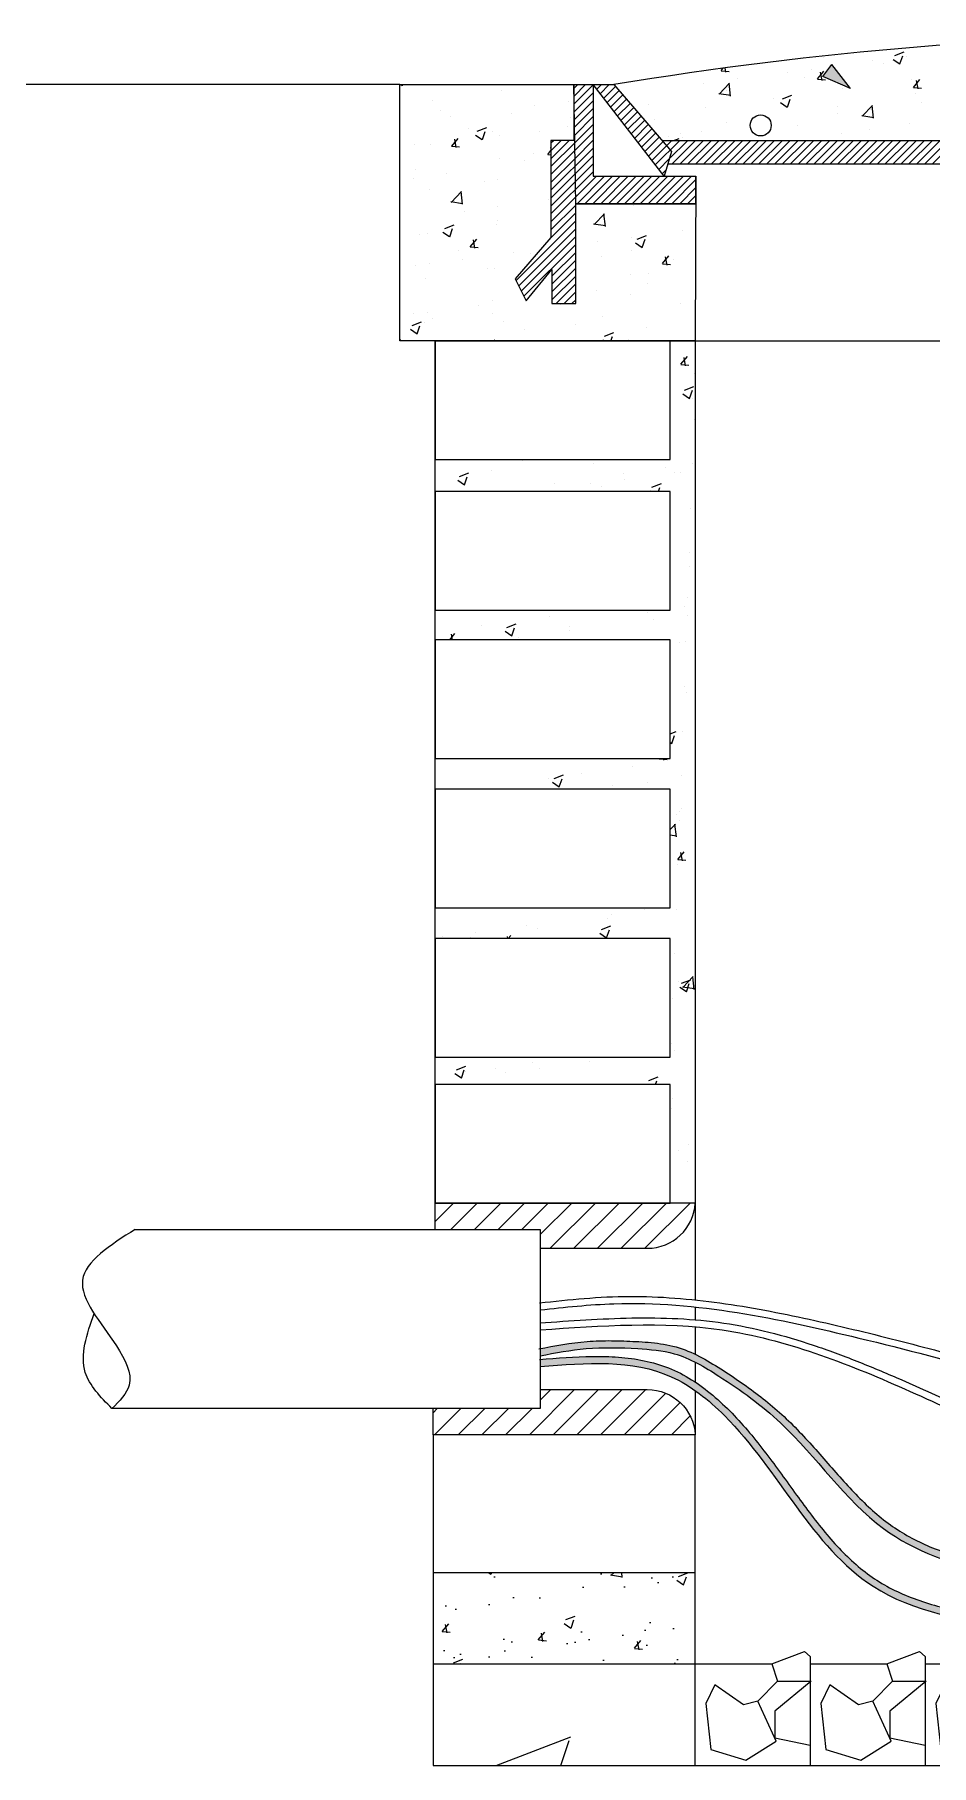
# Model space of a CAD drawing. Header units: inches. Extents: x 131 to 82119, y 71 to 16923.
# Drawn here: x 3034.316 to 3034.826, y 1200.139 to 1201.124 of the extents above; entities that cross this region are included whole.
import ezdxf

# ---------------------------------------------------------------- set-up
doc = ezdxf.new("R2010")
doc.units = ezdxf.units.IN
doc.header["$MEASUREMENT"] = 0
doc.layers.add('DUCTO-PARED O TECHO', color=7, linetype='Continuous', lineweight=25)
doc.layers.add('RED MEDIA TENSIÓN EXISTENTE', color=5, linetype='Continuous')
pattern_1 = [(45, (795.912245, -670.697758), (-0.00673519209, 0.00673519209), [])]

msp = doc.modelspace()

# ---------------------------------------------------------------- hatches: boundary and pattern name
h = msp.add_hatch(color=256)
h.dxf.hatch_style = 1
h.paths.add_polyline_path([(3034.78052, 1201.0933), (3034.76976, 1201.10686), (3034.76463, 1201.10015)])
h = msp.add_hatch()
h.set_pattern_fill('ANSI31', color=256, scale=0.001)
h.set_pattern_definition([(45, (795.9122452, -670.6977585), (-0.0022450640303, 0.0022450640303), [])])
h.paths.add_polyline_path([(3034.62357, 1201.06368), (3034.61004, 1201.06368), (3034.61004, 1201.00845), (3034.58971, 1200.985), (3034.59596, 1200.97249), (3034.61056, 1200.99021), (3034.61056, 1200.97093), (3034.62412, 1200.97093), (3034.62412, 1201.02773)])
h.paths.add_polyline_path([(3035.37323, 1201.06368), (3035.35971, 1201.06368), (3035.35915, 1201.02773), (3035.35915, 1200.97093), (3035.37271, 1200.97093), (3035.37271, 1200.99021), (3035.38731, 1200.97249), (3035.39357, 1200.985), (3035.37323, 1201.00845)])
h.paths.add_polyline_path([(3035.35971, 1201.06368), (3035.3602, 1201.09547), (3035.34917, 1201.09547), (3035.34917, 1201.04336), (3035.29084, 1201.04336), (3035.29089, 1201.02773), (3035.35915, 1201.02773)])
h.paths.add_polyline_path([(3034.69244, 1201.04336), (3034.63411, 1201.04336), (3034.63411, 1201.09547), (3034.62308, 1201.09547), (3034.62412, 1201.02773), (3034.69239, 1201.02773)])
h.paths.add_polyline_path([(3034.64586, 1201.09547), (3034.63411, 1201.09547), (3034.67436, 1201.04336), (3034.67861, 1201.05743)], flags=17)
h.paths.add_polyline_path([(3035.34917, 1201.09547), (3035.33742, 1201.09547), (3035.30466, 1201.05743), (3035.30892, 1201.04336)], flags=17)
h.paths.add_polyline_path([(3035.30993, 1201.06354), (3034.67335, 1201.06354), (3034.67861, 1201.05743), (3034.67648, 1201.05039), (3035.30679, 1201.05039), (3035.30466, 1201.05743)])
h = msp.add_hatch()
h.set_pattern_fill('ANSI31', color=256, scale=0.003)
h.set_pattern_definition(pattern_1)
h.paths.add_polyline_path([(3034.69216, 1200.32706, 0.397277), (3034.66483, 1200.35284), (3034.60391, 1200.35284), (3034.60391, 1200.34206), (3034.54294, 1200.34206), (3034.54294, 1200.32706)])
h.paths.add_polyline_path([(3035.43921, 1200.44399), (3035.43921, 1200.45899), (3035.29111, 1200.45899, 0.397277), (3035.31844, 1200.4332), (3035.37937, 1200.4332), (3035.37937, 1200.44399)])
h.paths.add_polyline_path([(3035.44033, 1200.32706), (3035.44033, 1200.34206), (3035.37937, 1200.34206), (3035.37937, 1200.35284), (3035.31844, 1200.35284, 0.397277), (3035.29111, 1200.32706)])
h = msp.add_hatch()
h.set_pattern_fill('ANSI31', color=256, scale=0.003)
h.set_pattern_definition(pattern_1)
h.paths.add_polyline_path([(3034.66483, 1200.4332, 0.397277), (3034.69216, 1200.45899), (3034.54407, 1200.45899), (3034.54407, 1200.44399), (3034.60391, 1200.44399), (3034.60391, 1200.4332)])
h = msp.add_hatch()
h.set_pattern_fill('AR-CONC', color=256, scale=0.0003)
h.set_pattern_definition([(50, (795.912245, -670.69776), (0.0546554007, -0.00478172566), [0.005715, -0.062865]), (355, (795.912245, -670.69776), (-0.0105730264, 0.0573170536), [0.004572, -0.0502921753]), (100.4514447, (795.9168, -670.698157), (0.0440823741, 0.0525353256), [0.0048570026, -0.0534270734]), (46.1842, (795.912245, -670.68252), (0.0813237123, -0.0126126984), [0.0085725, -0.0942975]), (96.6355576, (795.91902, -670.68357), (0.0712212402, 0.0742278374), [0.007285507, -0.0801406824]), (351.1841512, (795.912245, -670.68252), (0.0712212402, 0.0742278374), [0.0068579901, -0.0754379196]), (21, (795.919865, -670.68633), (0.0454843174, -0.03067955946), [0.005715, -0.062865]), (326, (795.919865, -670.68633), (0.0185406085, 0.0552563898), [0.004572, -0.050292]), (71.451445, (795.923656, -670.688885), (0.0640249258, 0.0245768307), [0.0048570026, -0.0534269813]), (37.5, (795.912245, -670.697758), (0.00092658098, 0.02536651166), [0, -0.0496824, 0, -0.051054, 0, -0.0504825]), (7.5, (795.912245, -670.697758), (0.02004589875, 0.03005417245), [0, -0.0291084, 0, -0.0485394, 0, -0.0192405]), (327.5, (795.895253, -670.697758), (0.04067717855, -0.0017186232), [0, -0.01905, 0, -0.059436, 0, -0.078867]), (317.5, (795.887633, -670.69776), (0.0444387544, 0.0076279473), [0, -0.024765, 0, -0.0394716, 0, -0.056007])])
h.paths.add_polyline_path([(3035.44033, 1200.19674), (3035.44033, 1200.24877), (3035.29111, 1200.24877), (3035.29111, 1200.19674)])
h.paths.add_polyline_path([(3034.69216, 1200.19674), (3034.69216, 1200.24877), (3034.54294, 1200.24877), (3034.54294, 1200.19674)])
h = msp.add_hatch()
h.set_pattern_fill('AR-CONC', color=256, scale=0.003)
h.set_pattern_definition([(50, (795.91225, -670.69776), (0.54655401, -0.04781726), [0.05715, -0.62865]), (355, (795.91225, -670.69776), (-0.10573026, 0.57317054), [0.04572, -0.50292175]), (100.451445, (795.9578, -670.70174), (0.44082374, 0.52535326), [0.04857003, -0.53427073]), (46.1842, (795.91225, -670.54536), (0.81323712, -0.12612698), [0.085725, -0.942975]), (96.635558, (795.98, -670.5559), (0.7122124, 0.74227837), [0.07285507, -0.80140682]), (351.18415, (795.91225, -670.5454), (0.7122124, 0.74227837), [0.0685799, -0.7543792]), (21, (795.98845, -670.58346), (0.454843174, -0.306795595), [0.05715, -0.62865]), (326, (795.98845, -670.58346), (0.18540609, 0.5525639), [0.04572, -0.50292]), (71.451445, (796.02635, -670.609), (0.64024926, 0.24576831), [0.04857003, -0.53426981]), (37.5, (795.91225, -670.69776), (0.00926581, 0.253665117), [0, -0.496824, 0, -0.51054, 0, -0.504825]), (7.5, (795.91225, -670.69776), (0.200458988, 0.300541724), [0, -0.291084, 0, -0.485394, 0, -0.192405]), (327.5, (795.74232, -670.69776), (0.406771786, -0.017186232), [0, -0.1905, 0, -0.59436, 0, -0.78867]), (317.5, (795.66612, -670.69776), (0.444387544, 0.076279473), [0, -0.24765, 0, -0.394716, 0, -0.56007])])
h.paths.add_polyline_path([(3034.69216, 1200.13893), (3034.69216, 1200.19674), (3034.54294, 1200.19674), (3034.54294, 1200.13893)])
at = {"layer": 'RED MEDIA TENSIÓN EXISTENTE'}
h = msp.add_hatch(color=256, dxfattribs=at)
edge = h.paths.add_edge_path()
edge.add_spline(control_points=[(3034.83284, 1200.26055), (3034.82939, 1200.26181), (3034.82199, 1200.26481), (3034.81109, 1200.27043), (3034.80033, 1200.2776), (3034.78698, 1200.28904), (3034.77181, 1200.30572), (3034.75699, 1200.3231), (3034.74404, 1200.33638), (3034.7301, 1200.34859), (3034.71492, 1200.35932), (3034.6992, 1200.36937), (3034.68648, 1200.37593), (3034.6725, 1200.37932), (3034.6584, 1200.38023), (3034.64445, 1200.38081), (3034.62617, 1200.38029), (3034.61273, 1200.3778), (3034.60391, 1200.37612)], knot_values=[0.000761, 0.000761, 0.000761, 0.000761, 0.011767, 0.024688, 0.0375, 0.050461, 0.077316, 0.105034, 0.118991, 0.132898, 0.160601, 0.174622, 0.188902, 0.203301, 0.217372, 0.231255, 0.245192, 0.27212, 0.27212, 0.27212, 0.27212], degree=3, periodic=0)
edge.add_line((3034.60391, 1200.37612), (3034.60391, 1200.37205))
edge.add_spline(control_points=[(3034.60391, 1200.37205), (3034.61259, 1200.3737), (3034.63091, 1200.37719), (3034.65649, 1200.37651), (3034.68302, 1200.37434), (3034.71039, 1200.35799), (3034.75253, 1200.32761), (3034.78448, 1200.27899), (3034.81983, 1200.26104), (3034.83143, 1200.2568)], knot_values=[0, 0, 0, 0, 0.0264, 0.05576, 0.076695, 0.105159, 0.149262, 0.233157, 0.27039, 0.27039, 0.27039, 0.27039], degree=3, periodic=0)
edge.add_line((3034.83143, 1200.2568), (3034.83284, 1200.26055))
edge = h.paths.add_edge_path()
edge.add_spline(control_points=[(3034.85594, 1200.2243), (3034.85365, 1200.22464), (3034.84663, 1200.22575), (3034.83504, 1200.22809), (3034.82147, 1200.2319), (3034.80864, 1200.23683), (3034.79673, 1200.24308), (3034.78591, 1200.25089), (3034.77606, 1200.26003), (3034.76367, 1200.2738), (3034.74944, 1200.293), (3034.73542, 1200.31281), (3034.72314, 1200.32832), (3034.71317, 1200.33948), (3034.70228, 1200.34978), (3034.69032, 1200.35872), (3034.67716, 1200.36555), (3034.66301, 1200.36962), (3034.64843, 1200.37152), (3034.62866, 1200.37195), (3034.61381, 1200.37078), (3034.60391, 1200.37)], knot_values=[0.000315, 0.000315, 0.000315, 0.000315, 0.007248, 0.021653, 0.03575, 0.04947, 0.062819, 0.075998, 0.089364, 0.103063, 0.13152, 0.160974, 0.175875, 0.190835, 0.205851, 0.220769, 0.2355, 0.250054, 0.264675, 0.279508, 0.309303, 0.309303, 0.309303, 0.309303], degree=3, periodic=0)
edge.add_line((3034.60391, 1200.37), (3034.60391, 1200.36598))
edge.add_spline(control_points=[(3034.60391, 1200.36598), (3034.63012, 1200.36805), (3034.66945, 1200.37114), (3034.73437, 1200.31945), (3034.76811, 1200.24102), (3034.83283, 1200.22365), (3034.85522, 1200.22037)], knot_values=[0, 0, 0, 0, 0.074816, 0.112275, 0.241065, 0.306613, 0.306613, 0.306613, 0.306613], degree=3, periodic=0)
edge.add_line((3034.85522, 1200.22037), (3034.85594, 1200.22431))

# ---------------------------------------------------------------- linework, layer by layer
at = {"linetype": 'Continuous'}
for p, q in [((3034.76518, 1201.11089), (3034.76518, 1201.11089)), ((3034.76828, 1201.11201), (3034.76828, 1201.11201)), ((3034.80568, 1201.11201), (3034.81102, 1201.11406)), ((3034.80858, 1201.10726), (3034.81012, 1201.11186)), ((3034.81205, 1201.11146), (3034.81205, 1201.11146)), ((3034.70693, 1201.10339), (3034.71148, 1201.10299)), ((3034.70694, 1201.1035), (3034.70803, 1201.1048)), ((3034.70959, 1201.10264), (3034.70916, 1201.10496)), ((3034.73052, 1201.10769), (3034.73052, 1201.10769)), ((3034.73052, 1201.10769), (3034.73052, 1201.10769)), ((3034.74485, 1201.10261), (3034.74485, 1201.10261)), ((3034.75816, 1201.10436), (3034.75816, 1201.10436)), ((3034.75826, 1201.10432), (3034.75826, 1201.10432)), ((3034.76159, 1201.09872), (3034.76393, 1201.10151)), ((3034.76353, 1201.10171), (3034.76336, 1201.10263)), ((3034.76424, 1201.09786), (3034.76353, 1201.10171)), ((3034.76393, 1201.10151), (3034.76527, 1201.1031)), ((3034.76894, 1201.10578), (3034.76894, 1201.10578)), ((3034.79297, 1201.10895), (3034.79297, 1201.10895)), ((3034.79894, 1201.10723), (3034.79894, 1201.10723)), ((3034.8047, 1201.10983), (3034.80849, 1201.10728)), ((3034.80586, 1201.10917), (3034.80586, 1201.10917)), ((3034.52461, 1201.09547), (3034.52544, 1201.09491)), ((3034.52553, 1201.09488), (3034.52573, 1201.09547)), ((3034.58167, 1201.09209), (3034.58167, 1201.09209)), ((3034.58607, 1201.09547), (3034.58607, 1201.09547)), ((3034.58607, 1201.09547), (3034.58607, 1201.09547)), ((3034.6182, 1201.09547), (3034.6182, 1201.09547)), ((3034.6182, 1201.09547), (3034.6182, 1201.09547)), ((3034.65149, 1201.09636), (3034.65149, 1201.09636)), ((3034.69691, 1201.0963), (3034.69691, 1201.0963)), ((3034.70575, 1201.09008), (3034.71169, 1201.09626)), ((3034.71006, 1201.09197), (3034.71006, 1201.09197)), ((3034.71225, 1201.08899), (3034.7114, 1201.09623)), ((3034.71599, 1201.09881), (3034.71599, 1201.09881)), ((3034.7545, 1201.0996), (3034.7545, 1201.0996)), ((3034.76158, 1201.09861), (3034.76614, 1201.09821)), ((3034.776, 1201.09328), (3034.776, 1201.09328)), ((3034.81513, 1201.09864), (3034.81513, 1201.09864)), ((3034.81624, 1201.09383), (3034.82079, 1201.09343)), ((3034.81625, 1201.09394), (3034.81992, 1201.09832)), ((3034.8189, 1201.09308), (3034.81802, 1201.09785)), ((3034.54255, 1201.08673), (3034.54255, 1201.08673)), ((3034.60086, 1201.08365), (3034.60086, 1201.08365)), ((3034.61993, 1201.08617), (3034.61993, 1201.08617)), ((3034.62308, 1201.08658), (3034.62308, 1201.08658)), ((3034.62308, 1201.08658), (3034.62308, 1201.08658)), ((3034.66563, 1201.08434), (3034.66563, 1201.08434)), ((3034.69794, 1201.08268), (3034.69794, 1201.08268)), ((3034.70554, 1201.09052), (3034.71232, 1201.08947)), ((3034.73642, 1201.08756), (3034.73642, 1201.08756)), ((3034.74067, 1201.08526), (3034.74446, 1201.0827)), ((3034.74166, 1201.08743), (3034.74699, 1201.08948)), ((3034.74455, 1201.08268), (3034.7461, 1201.08728)), ((3034.77276, 1201.08287), (3034.77276, 1201.08287)), ((3034.78708, 1201.07746), (3034.79301, 1201.08365)), ((3034.792, 1201.0814), (3034.792, 1201.0814)), ((3034.79357, 1201.07638), (3034.79273, 1201.08362)), ((3034.8172, 1201.0905), (3034.8172, 1201.0905)), ((3034.82086, 1201.0852), (3034.82086, 1201.0852)), ((3034.54696, 1201.08054), (3034.54696, 1201.08054)), ((3034.55273, 1201.07732), (3034.55273, 1201.07732)), ((3034.58764, 1201.07882), (3034.58764, 1201.07882)), ((3034.61923, 1201.07161), (3034.61923, 1201.07161)), ((3034.62119, 1201.07672), (3034.62119, 1201.07672)), ((3034.62308, 1201.07498), (3034.62308, 1201.07498)), ((3034.62308, 1201.07498), (3034.62308, 1201.07498)), ((3034.62308, 1201.07456), (3034.62308, 1201.07456)), ((3034.66899, 1201.07539), (3034.66899, 1201.07539)), ((3034.70967, 1201.07367), (3034.70967, 1201.07367)), ((3034.72339, 1201.07237), (3034.72339, 1201.07237)), ((3034.72339, 1201.07237), (3034.72339, 1201.07237)), ((3034.72618, 1201.07721), (3034.72618, 1201.07721)), ((3034.72618, 1201.07721), (3034.72618, 1201.07721)), ((3034.75034, 1201.07195), (3034.75034, 1201.07195)), ((3034.77293, 1201.07889), (3034.77293, 1201.07889)), ((3034.78687, 1201.07791), (3034.79364, 1201.07686)), ((3034.8142, 1201.07327), (3034.8142, 1201.07327)), ((3034.55355, 1201.06053), (3034.55722, 1201.06491)), ((3034.55619, 1201.05967), (3034.55531, 1201.06444)), ((3034.56303, 1201.07031), (3034.56303, 1201.07031)), ((3034.56714, 1201.06678), (3034.57093, 1201.06423)), ((3034.56812, 1201.06896), (3034.57346, 1201.07101)), ((3034.57102, 1201.0642), (3034.57256, 1201.06881)), ((3034.57675, 1201.06909), (3034.57675, 1201.06909)), ((3034.58075, 1201.06673), (3034.58075, 1201.06673)), ((3034.6037, 1201.06859), (3034.6037, 1201.06859)), ((3034.6114, 1201.06368), (3034.6114, 1201.06368)), ((3034.67687, 1201.06625), (3034.67687, 1201.06625)), ((3034.67941, 1201.06354), (3034.68297, 1201.0649)), ((3034.68388, 1201.06761), (3034.68388, 1201.06761)), ((3034.68506, 1201.06515), (3034.68506, 1201.06515)), ((3034.68759, 1201.06354), (3034.68759, 1201.06354)), ((3034.68833, 1201.06354), (3034.68833, 1201.06354)), ((3034.69594, 1201.06876), (3034.69594, 1201.06876)), ((3034.72557, 1201.06354), (3034.72557, 1201.06354)), ((3034.72557, 1201.06354), (3034.72557, 1201.06354)), ((3034.7411, 1201.06354), (3034.7411, 1201.06354)), ((3034.76355, 1201.06354), (3034.76355, 1201.06354)), ((3034.76355, 1201.06354), (3034.76355, 1201.06354)), ((3034.77508, 1201.06791), (3034.77508, 1201.06791)), ((3034.79102, 1201.07023), (3034.79102, 1201.07023)), ((3034.79386, 1201.06354), (3034.79386, 1201.06354)), ((3034.80153, 1201.06354), (3034.80153, 1201.06354)), ((3034.80153, 1201.06354), (3034.80153, 1201.06354)), ((3034.53231, 1201.06146), (3034.53231, 1201.06146)), ((3034.54162, 1201.06136), (3034.54162, 1201.06136)), ((3034.55354, 1201.06042), (3034.55809, 1201.06002)), ((3034.58081, 1201.0536), (3034.58081, 1201.0536)), ((3034.59501, 1201.05236), (3034.59501, 1201.05236)), ((3034.59989, 1201.05611), (3034.59989, 1201.05611)), ((3034.60819, 1201.05564), (3034.61004, 1201.05548)), ((3034.6082, 1201.05575), (3034.61004, 1201.05794)), ((3034.61004, 1201.05926), (3034.60997, 1201.05966)), ((3034.61004, 1201.05745), (3034.61004, 1201.05745)), ((3034.61004, 1201.05745), (3034.61004, 1201.05745)), ((3034.53269, 1201.04726), (3034.53269, 1201.04726)), ((3034.55057, 1201.04473), (3034.55057, 1201.04473)), ((3034.5318, 1201.04181), (3034.5318, 1201.04181)), ((3034.54069, 1201.036), (3034.54069, 1201.036)), ((3034.55321, 1201.02846), (3034.55914, 1201.03465)), ((3034.5597, 1201.02738), (3034.55886, 1201.03461)), ((3034.57248, 1201.04009), (3034.57248, 1201.04009)), ((3034.57982, 1201.04136), (3034.57982, 1201.04136)), ((3034.61004, 1201.04035), (3034.61004, 1201.04035)), ((3034.61004, 1201.0399), (3034.61004, 1201.0399)), ((3034.61004, 1201.0399), (3034.61004, 1201.0399)), ((3034.61004, 1201.03858), (3034.61004, 1201.03858)), ((3034.553, 1201.02891), (3034.55978, 1201.02785)), ((3034.56076, 1201.02355), (3034.56076, 1201.02355)), ((3034.57984, 1201.02606), (3034.57984, 1201.02606)), ((3034.6087, 1201.02986), (3034.6087, 1201.02986)), ((3034.61004, 1201.03003), (3034.61004, 1201.03003)), ((3034.62632, 1201.02773), (3034.62632, 1201.02773)), ((3034.65696, 1201.02659), (3034.65696, 1201.02659)), ((3034.54958, 1201.0137), (3034.55492, 1201.01575)), ((3034.55248, 1201.00895), (3034.55402, 1201.01355)), ((3034.57889, 1201.01599), (3034.57889, 1201.01599)), ((3034.57967, 1201.01806), (3034.57967, 1201.01806)), ((3034.61004, 1201.01524), (3034.61004, 1201.01524)), ((3034.61004, 1201.01524), (3034.61004, 1201.01524)), ((3034.63432, 1201.01629), (3034.6411, 1201.01524)), ((3034.63453, 1201.01585), (3034.64047, 1201.02203)), ((3034.64103, 1201.01476), (3034.64018, 1201.022)), ((3034.68471, 1201.01245), (3034.68471, 1201.01245)), ((3034.69235, 1201.01345), (3034.69235, 1201.01345)), ((3034.53523, 1201.01044), (3034.53523, 1201.01044)), ((3034.53977, 1201.01063), (3034.53977, 1201.01063)), ((3034.5486, 1201.01153), (3034.55239, 1201.00897)), ((3034.56411, 1201.0031), (3034.56866, 1201.0027)), ((3034.56412, 1201.00321), (3034.56779, 1201.00759)), ((3034.56677, 1201.00235), (3034.56589, 1201.00713)), ((3034.63678, 1201.00614), (3034.63678, 1201.00614)), ((3034.65585, 1201.00865), (3034.65585, 1201.00865)), ((3034.65811, 1201.00542), (3034.6619, 1201.00287)), ((3034.65909, 1201.0076), (3034.66443, 1201.00965)), ((3034.66199, 1201.00285), (3034.66353, 1201.00745)), ((3034.53303, 1200.99264), (3034.53303, 1200.99264)), ((3034.54072, 1200.99349), (3034.54072, 1200.99349)), ((3034.55764, 1201.00115), (3034.55764, 1201.00115)), ((3034.55979, 1200.996), (3034.55979, 1200.996)), ((3034.58865, 1200.9998), (3034.58865, 1200.9998)), ((3034.59831, 1200.99944), (3034.59831, 1200.99944)), ((3034.60083, 1200.99783), (3034.60083, 1200.99783)), ((3034.60083, 1200.99783), (3034.60083, 1200.99783)), ((3034.60434, 1201.00187), (3034.60434, 1201.00187)), ((3034.63899, 1200.99772), (3034.63899, 1200.99772)), ((3034.65603, 1201.00122), (3034.65603, 1201.00122)), ((3034.67342, 1200.99354), (3034.67797, 1200.99314)), ((3034.67343, 1200.99365), (3034.6771, 1200.99803)), ((3034.67608, 1200.99279), (3034.6752, 1200.99756)), ((3034.67967, 1200.996), (3034.67967, 1200.996)), ((3034.53884, 1200.98526), (3034.53884, 1200.98526)), ((3034.5737, 1200.99092), (3034.5737, 1200.99092)), ((3034.57797, 1200.99063), (3034.57797, 1200.99063)), ((3034.65506, 1200.98748), (3034.65506, 1200.98748)), ((3034.6654, 1200.98785), (3034.6654, 1200.98785)), ((3034.69227, 1200.98797), (3034.69227, 1200.98797)), ((3034.69227, 1200.98797), (3034.69227, 1200.98797)), ((3034.69227, 1200.98603), (3034.69227, 1200.98603)), ((3034.59285, 1200.97872), (3034.59285, 1200.97872)), ((3034.59333, 1200.97776), (3034.59333, 1200.97776)), ((3034.59333, 1200.97776), (3034.59333, 1200.97776)), ((3034.59556, 1200.9733), (3034.59556, 1200.9733)), ((3034.61056, 1200.97527), (3034.61056, 1200.97527)), ((3034.63581, 1200.9786), (3034.63581, 1200.9786)), ((3034.65511, 1200.97585), (3034.65511, 1200.97585)), ((3034.66467, 1200.98239), (3034.66467, 1200.98239)), ((3034.53209, 1200.96497), (3034.53209, 1200.96497)), ((3034.53975, 1200.96595), (3034.53975, 1200.96595)), ((3034.56861, 1200.96975), (3034.56861, 1200.96975)), ((3034.57652, 1200.9726), (3034.57652, 1200.9726)), ((3034.57704, 1200.96526), (3034.57704, 1200.96526)), ((3034.61553, 1200.97014), (3034.61553, 1200.97014)), ((3034.61656, 1200.97093), (3034.61656, 1200.97093)), ((3034.63922, 1200.96349), (3034.63922, 1200.96349)), ((3034.68366, 1200.97112), (3034.68366, 1200.97112)), ((3034.6922, 1200.96382), (3034.6922, 1200.96382)), ((3034.6922, 1200.9633), (3034.6922, 1200.9633)), ((3034.53006, 1200.95627), (3034.53385, 1200.95371)), ((3034.53104, 1200.95845), (3034.53638, 1200.96049)), ((3034.53394, 1200.95369), (3034.53548, 1200.9583)), ((3034.53791, 1200.9599), (3034.53791, 1200.9599)), ((3034.54248, 1200.96242), (3034.54248, 1200.96242)), ((3034.58315, 1200.9607), (3034.58315, 1200.9607)), ((3034.59478, 1200.95587), (3034.59478, 1200.95587)), ((3034.62383, 1200.95898), (3034.62383, 1200.95898)), ((3034.64055, 1200.95234), (3034.64589, 1200.95439)), ((3034.66451, 1200.95726), (3034.66451, 1200.95726)), ((3034.69219, 1200.9586), (3034.69219, 1200.9586)), ((3034.524, 1200.95022), (3034.52458, 1200.95017)), ((3034.54875, 1200.9497), (3034.54875, 1200.9497)), ((3034.54875, 1200.9497), (3034.54875, 1200.9497)), ((3034.57648, 1200.9497), (3034.57646, 1200.94981)), ((3034.57788, 1200.9497), (3034.57837, 1200.95027)), ((3034.60151, 1200.9497), (3034.60151, 1200.9497)), ((3034.63957, 1200.95017), (3034.64026, 1200.9497)), ((3034.64415, 1200.9497), (3034.64499, 1200.95219)), ((3034.64462, 1200.95234), (3034.64462, 1200.95234)), ((3034.65418, 1200.95049), (3034.65418, 1200.95049)), ((3034.65427, 1200.9497), (3034.65427, 1200.9497)), ((3034.68399, 1200.93622), (3034.68855, 1200.93582)), ((3034.684, 1200.93633), (3034.68768, 1200.94071)), ((3034.68665, 1200.93547), (3034.68577, 1200.94025)), ((3034.68604, 1200.92166), (3034.69137, 1200.92371)), ((3034.69177, 1200.93113), (3034.69177, 1200.93113)), ((3034.69216, 1200.93118), (3034.69216, 1200.93118)), ((3034.69216, 1200.93118), (3034.69216, 1200.93118)), ((3034.68505, 1200.91949), (3034.68884, 1200.91693)), ((3034.68893, 1200.91691), (3034.69047, 1200.92151)), ((3034.69035, 1200.91661), (3034.69035, 1200.91661)), ((3034.69216, 1200.91545), (3034.69216, 1200.91545)), ((3034.69216, 1200.91545), (3034.69216, 1200.91545)), ((3034.69145, 1200.90512), (3034.69145, 1200.90512)), ((3034.69216, 1200.90567), (3034.69216, 1200.90567)), ((3034.69216, 1200.90567), (3034.69216, 1200.90567)), ((3034.69216, 1200.90377), (3034.69216, 1200.90377)), ((3034.69216, 1200.90377), (3034.69216, 1200.90377)), ((3034.69216, 1200.89126), (3034.69216, 1200.89126)), ((3034.55799, 1200.87251), (3034.56332, 1200.87456)), ((3034.5763, 1200.87611), (3034.5763, 1200.87611)), ((3034.59383, 1200.88131), (3034.59383, 1200.88131)), ((3034.59727, 1200.88217), (3034.59727, 1200.88217)), ((3034.59727, 1200.88217), (3034.59727, 1200.88217)), ((3034.62941, 1200.88217), (3034.62941, 1200.88217)), ((3034.63451, 1200.87959), (3034.63451, 1200.87959)), ((3034.67519, 1200.87787), (3034.67519, 1200.87787)), ((3034.68054, 1200.87482), (3034.68054, 1200.87482)), ((3034.68344, 1200.87463), (3034.68344, 1200.87463)), ((3034.69052, 1200.87975), (3034.69052, 1200.87975)), ((3034.69216, 1200.88101), (3034.69216, 1200.88101)), ((3034.69216, 1200.88101), (3034.69216, 1200.88101)), ((3034.69216, 1200.87635), (3034.69216, 1200.87635)), ((3034.557, 1200.87033), (3034.56079, 1200.86778)), ((3034.56088, 1200.86776), (3034.56242, 1200.87236)), ((3034.61182, 1200.86867), (3034.61182, 1200.86867)), ((3034.63261, 1200.86851), (3034.63261, 1200.86851)), ((3034.639, 1200.867), (3034.639, 1200.867)), ((3034.6514, 1200.87439), (3034.6514, 1200.87439)), ((3034.65168, 1200.87103), (3034.65168, 1200.87103)), ((3034.6675, 1200.86641), (3034.67283, 1200.86846)), ((3034.67116, 1200.86395), (3034.67193, 1200.86626)), ((3034.69216, 1200.86663), (3034.69216, 1200.86663)), ((3034.58956, 1200.86395), (3034.58956, 1200.86395)), ((3034.58956, 1200.86395), (3034.58956, 1200.86395)), ((3034.64233, 1200.86395), (3034.64233, 1200.86395)), ((3034.66651, 1200.86423), (3034.66692, 1200.86395)), ((3034.69216, 1200.85635), (3034.69216, 1200.85635)), ((3034.69216, 1200.85635), (3034.69216, 1200.85635)), ((3034.6896, 1200.85439), (3034.6896, 1200.85439)), ((3034.69216, 1200.84894), (3034.69216, 1200.84894)), ((3034.68867, 1200.82902), (3034.68867, 1200.82902)), ((3034.69216, 1200.8317), (3034.69216, 1200.8317)), ((3034.69216, 1200.8317), (3034.69216, 1200.8317)), ((3034.68857, 1200.82105), (3034.68857, 1200.82105)), ((3034.69216, 1200.81867), (3034.69216, 1200.81867)), ((3034.69216, 1200.80704), (3034.69216, 1200.80704)), ((3034.69216, 1200.80704), (3034.69216, 1200.80704)), ((3034.58192, 1200.79642), (3034.58192, 1200.79642)), ((3034.58192, 1200.79642), (3034.58192, 1200.79642)), ((3034.61405, 1200.79642), (3034.61405, 1200.79642)), ((3034.64618, 1200.79642), (3034.64618, 1200.79642)), ((3034.68587, 1200.79848), (3034.68587, 1200.79848)), ((3034.68774, 1200.80365), (3034.68774, 1200.80365)), ((3034.57055, 1200.7877), (3034.57055, 1200.7877)), ((3034.58493, 1200.78657), (3034.59027, 1200.78862)), ((3034.58782, 1200.78182), (3034.58937, 1200.78642)), ((3034.60904, 1200.79257), (3034.60904, 1200.79257)), ((3034.62051, 1200.78724), (3034.62051, 1200.78724)), ((3034.66495, 1200.79487), (3034.66495, 1200.79487)), ((3034.66853, 1200.791), (3034.66853, 1200.791)), ((3034.6876, 1200.79351), (3034.6876, 1200.79351)), ((3034.69216, 1200.79411), (3034.69216, 1200.79411)), ((3034.69216, 1200.79411), (3034.69216, 1200.79411)), ((3034.55248, 1200.77959), (3034.55543, 1200.7831)), ((3034.55409, 1200.77959), (3034.55352, 1200.78264)), ((3034.57607, 1200.77961), (3034.57607, 1200.77961)), ((3034.57611, 1200.77959), (3034.57611, 1200.77959)), ((3034.57611, 1200.77959), (3034.57611, 1200.77959)), ((3034.58394, 1200.7844), (3034.58773, 1200.78184)), ((3034.59155, 1200.78086), (3034.59155, 1200.78086)), ((3034.6204, 1200.78466), (3034.6204, 1200.78466)), ((3034.62887, 1200.77959), (3034.62887, 1200.77959)), ((3034.62887, 1200.77959), (3034.62887, 1200.77959)), ((3034.68321, 1200.77814), (3034.68321, 1200.77814)), ((3034.68682, 1200.77829), (3034.68682, 1200.77829)), ((3034.69216, 1200.78239), (3034.69216, 1200.78239)), ((3034.69216, 1200.78239), (3034.69216, 1200.78239)), ((3034.69216, 1200.76994), (3034.69216, 1200.76994)), ((3034.69216, 1200.76669), (3034.69216, 1200.76669)), ((3034.69216, 1200.76669), (3034.69216, 1200.76669)), ((3034.69216, 1200.75773), (3034.69216, 1200.75773)), ((3034.69216, 1200.75773), (3034.69216, 1200.75773)), ((3034.68589, 1200.75292), (3034.68589, 1200.75292)), ((3034.68709, 1200.74931), (3034.68709, 1200.74931)), ((3034.69216, 1200.74608), (3034.69216, 1200.74608)), ((3034.69216, 1200.73928), (3034.69216, 1200.73928)), ((3034.67784, 1200.72596), (3034.68123, 1200.72726)), ((3034.68496, 1200.72755), (3034.68496, 1200.72755)), ((3034.69216, 1200.73308), (3034.69216, 1200.73308)), ((3034.69216, 1200.73308), (3034.69216, 1200.73308)), ((3034.67784, 1200.72107), (3034.6787, 1200.72048)), ((3034.67879, 1200.72046), (3034.68034, 1200.72507)), ((3034.69216, 1200.72189), (3034.69216, 1200.72189)), ((3034.56777, 1200.7116), (3034.56777, 1200.7116)), ((3034.56837, 1200.71205), (3034.56837, 1200.71205)), ((3034.56837, 1200.71205), (3034.56837, 1200.71205)), ((3034.6005, 1200.71205), (3034.6005, 1200.71205)), ((3034.6005, 1200.71205), (3034.6005, 1200.71205)), ((3034.63263, 1200.71205), (3034.63263, 1200.71205)), ((3034.65633, 1200.70715), (3034.65633, 1200.70715)), ((3034.67163, 1200.71174), (3034.67618, 1200.71134)), ((3034.67164, 1200.71185), (3034.67181, 1200.71205)), ((3034.67429, 1200.71098), (3034.67409, 1200.71205)), ((3034.69216, 1200.71186), (3034.69216, 1200.71186)), ((3034.69216, 1200.70842), (3034.69216, 1200.70842)), ((3034.69216, 1200.70842), (3034.69216, 1200.70842)), ((3034.60839, 1200.70084), (3034.60839, 1200.70084)), ((3034.61089, 1200.69846), (3034.61468, 1200.69591)), ((3034.61187, 1200.70064), (3034.61721, 1200.70269)), ((3034.61477, 1200.69588), (3034.61631, 1200.70049)), ((3034.62747, 1200.70335), (3034.62747, 1200.70335)), ((3034.66473, 1200.69838), (3034.66473, 1200.69838)), ((3034.68404, 1200.70219), (3034.68404, 1200.70219)), ((3034.64491, 1200.69682), (3034.64491, 1200.69682)), ((3034.66888, 1200.69458), (3034.66888, 1200.69458)), ((3034.66888, 1200.69458), (3034.66888, 1200.69458)), ((3034.68171, 1200.68016), (3034.68171, 1200.68016)), ((3034.68299, 1200.68165), (3034.68299, 1200.68165)), ((3034.6844, 1200.68343), (3034.6844, 1200.68343)), ((3034.69216, 1200.68377), (3034.69216, 1200.68377)), ((3034.69216, 1200.68377), (3034.69216, 1200.68377)), ((3034.67784, 1200.6715), (3034.68088, 1200.67467)), ((3034.67784, 1200.66845), (3034.68151, 1200.66788)), ((3034.68144, 1200.6674), (3034.68059, 1200.67464)), ((3034.68311, 1200.67682), (3034.68311, 1200.67682)), ((3034.69216, 1200.6735), (3034.69216, 1200.6735)), ((3034.69216, 1200.6735), (3034.69216, 1200.6735)), ((3034.69216, 1200.67324), (3034.69216, 1200.67324)), ((3034.68221, 1200.65453), (3034.68589, 1200.65891)), ((3034.68486, 1200.65367), (3034.68398, 1200.65844)), ((3034.69216, 1200.65911), (3034.69216, 1200.65911)), ((3034.69216, 1200.65911), (3034.69216, 1200.65911)), ((3034.68218, 1200.65145), (3034.68218, 1200.65145)), ((3034.6822, 1200.65442), (3034.68676, 1200.65402)), ((3034.68343, 1200.65588), (3034.68343, 1200.65588)), ((3034.69216, 1200.65703), (3034.69216, 1200.65703)), ((3034.69216, 1200.65703), (3034.69216, 1200.65703)), ((3034.69216, 1200.6493), (3034.69216, 1200.6493)), ((3034.69216, 1200.63446), (3034.69216, 1200.63446)), ((3034.69216, 1200.63446), (3034.69216, 1200.63446)), ((3034.69216, 1200.62962), (3034.69216, 1200.62962)), ((3034.69216, 1200.62962), (3034.69216, 1200.62962)), ((3034.58611, 1200.62704), (3034.58611, 1200.62704)), ((3034.58611, 1200.62704), (3034.58611, 1200.62704)), ((3034.61824, 1200.62704), (3034.61824, 1200.62704)), ((3034.64213, 1200.62072), (3034.64213, 1200.62072)), ((3034.64431, 1200.62332), (3034.64431, 1200.62332)), ((3034.66339, 1200.62583), (3034.66339, 1200.62583)), ((3034.67259, 1200.62704), (3034.67259, 1200.62704)), ((3034.67259, 1200.62704), (3034.67259, 1200.62704)), ((3034.68126, 1200.62609), (3034.68126, 1200.62609)), ((3034.54825, 1200.61067), (3034.54825, 1200.61067)), ((3034.56407, 1200.61013), (3034.56407, 1200.61013)), ((3034.56733, 1200.61318), (3034.56733, 1200.61318)), ((3034.58547, 1200.60944), (3034.58524, 1200.61069)), ((3034.58571, 1200.60944), (3034.58715, 1200.61115)), ((3034.59619, 1200.61698), (3034.59619, 1200.61698)), ((3034.60256, 1200.61501), (3034.60256, 1200.61501)), ((3034.63783, 1200.61253), (3034.64162, 1200.60997)), ((3034.63882, 1200.6147), (3034.64415, 1200.61675)), ((3034.64171, 1200.60995), (3034.64326, 1200.61455)), ((3034.69216, 1200.6098), (3034.69216, 1200.6098)), ((3034.69216, 1200.6098), (3034.69216, 1200.6098)), ((3034.68033, 1200.60072), (3034.68033, 1200.60072)), ((3034.69216, 1200.6022), (3034.69216, 1200.6022)), ((3034.68276, 1200.58516), (3034.68276, 1200.58516)), ((3034.68332, 1200.58185), (3034.68711, 1200.57929)), ((3034.6843, 1200.58402), (3034.68964, 1200.58607)), ((3034.68484, 1200.58209), (3034.69161, 1200.58104)), ((3034.68505, 1200.58164), (3034.69098, 1200.58783)), ((3034.68719, 1200.57927), (3034.68874, 1200.58387)), ((3034.69154, 1200.58056), (3034.6907, 1200.5878)), ((3034.69216, 1200.58514), (3034.69216, 1200.58514)), ((3034.69216, 1200.58514), (3034.69216, 1200.58514)), ((3034.6794, 1200.57535), (3034.6794, 1200.57535)), ((3034.69216, 1200.57671), (3034.69216, 1200.57671)), ((3034.69216, 1200.57654), (3034.69216, 1200.57654)), ((3034.69216, 1200.57479), (3034.69216, 1200.57479)), ((3034.69216, 1200.56049), (3034.69216, 1200.56049)), ((3034.69216, 1200.56049), (3034.69216, 1200.56049)), ((3034.67848, 1200.54999), (3034.67848, 1200.54999)), ((3034.57156, 1200.54191), (3034.57156, 1200.54191)), ((3034.57156, 1200.54191), (3034.57156, 1200.54191)), ((3034.60369, 1200.54191), (3034.60369, 1200.54191)), ((3034.63582, 1200.54191), (3034.63582, 1200.54191)), ((3034.65067, 1200.54191), (3034.65067, 1200.54191)), ((3034.68023, 1200.5458), (3034.68023, 1200.5458)), ((3034.55527, 1200.53269), (3034.55906, 1200.53014)), ((3034.55625, 1200.53487), (3034.56159, 1200.53692)), ((3034.55914, 1200.53011), (3034.56069, 1200.53472)), ((3034.56129, 1200.53403), (3034.56129, 1200.53403)), ((3034.57855, 1200.53561), (3034.57855, 1200.53561)), ((3034.58418, 1200.53316), (3034.58418, 1200.53316)), ((3034.59978, 1200.53891), (3034.59978, 1200.53891)), ((3034.60325, 1200.53567), (3034.60325, 1200.53567)), ((3034.63211, 1200.53947), (3034.63211, 1200.53947)), ((3034.66576, 1200.52877), (3034.6711, 1200.53081)), ((3034.69216, 1200.53583), (3034.69216, 1200.53583)), ((3034.69216, 1200.53583), (3034.69216, 1200.53583)), ((3034.58103, 1200.52653), (3034.58103, 1200.52653)), ((3034.58105, 1200.52652), (3034.58105, 1200.52652)), ((3034.58105, 1200.52652), (3034.58105, 1200.52652)), ((3034.66477, 1200.52659), (3034.66488, 1200.52652)), ((3034.6695, 1200.52652), (3034.6702, 1200.52862)), ((3034.69216, 1200.51996), (3034.69216, 1200.51996)), ((3034.69216, 1200.51996), (3034.69216, 1200.51996)), ((3034.67845, 1200.51286), (3034.67845, 1200.51286)), ((3034.67926, 1200.51826), (3034.67926, 1200.51826)), ((3034.69216, 1200.51118), (3034.69216, 1200.51118)), ((3034.69216, 1200.51118), (3034.69216, 1200.51118)), ((3034.69216, 1200.50413), (3034.69216, 1200.50413)), ((3034.68808, 1200.49201), (3034.68808, 1200.49201)), ((3034.69216, 1200.49254), (3034.69216, 1200.49254)), ((3034.68254, 1200.48867), (3034.68254, 1200.48867)), ((3034.6879, 1200.48264), (3034.6879, 1200.48264)), ((3034.69216, 1200.48652), (3034.69216, 1200.48652)), ((3034.69216, 1200.48652), (3034.69216, 1200.48652)), ((3034.69216, 1200.47985), (3034.69216, 1200.47985)), ((3034.69216, 1200.46513), (3034.69216, 1200.46513)), ((3034.69216, 1200.46187), (3034.69216, 1200.46187)), ((3034.69216, 1200.46187), (3034.69216, 1200.46187))]:
    msp.add_line(p, q, dxfattribs=at)
for p, q in [((3034.76463, 1201.10015), (3034.76976, 1201.10686)), ((3034.78052, 1201.0933), (3034.76976, 1201.10686)), ((3034.78052, 1201.0933), (3034.76463, 1201.10015)), ((3034.54407, 1200.44399), (3034.54407, 1200.9497)), ((3034.54407, 1200.9497), (3034.69216, 1200.9497)), ((3034.69216, 1200.9497), (3034.69216, 1200.45899)), ((3034.69216, 1200.9497), (3035.29111, 1200.9497)), ((3034.69216, 1200.45899), (3034.54407, 1200.45899)), ((3034.69216, 1200.45899), (3034.69216, 1200.40384)), ((3034.69216, 1200.39982), (3034.69216, 1200.39252)), ((3034.69216, 1200.38851), (3034.69216, 1200.37287)), ((3034.69216, 1200.36839), (3034.69216, 1200.35705)), ((3034.69216, 1200.35219), (3034.69216, 1200.32706)), ((3034.54294, 1200.32706), (3034.54294, 1200.34206)), ((3034.54294, 1200.24877), (3034.69216, 1200.24877)), ((3034.54294, 1200.19674), (3034.69216, 1200.19674)), ((3034.69216, 1200.13893), (3035.29111, 1200.13893))]:
    msp.add_line(p, q)
for points in [[(3034.69244, 1201.04336), (3034.69216, 1200.9497), (3034.524, 1200.9497), (3034.524, 1201.09547), (3034.62308, 1201.09547), (3034.62308, 1201.06368), (3034.61004, 1201.06368), (3034.61004, 1201.00845), (3034.58971, 1200.985), (3034.59596, 1200.97249), (3034.61056, 1200.99021), (3034.61056, 1200.97093), (3034.62412, 1200.97093), (3034.62412, 1201.02773), (3034.69239, 1201.02773)], [(3034.69244, 1201.04336), (3034.69239, 1201.02773), (3034.62412, 1201.02773), (3034.62308, 1201.09547), (3034.63411, 1201.09547), (3034.63411, 1201.04336)], [(3034.67436, 1201.04336), (3034.63411, 1201.09547), (3034.64586, 1201.09547), (3034.67861, 1201.05743)], [(3034.54407, 1200.88217), (3034.67784, 1200.88217), (3034.67784, 1200.9497), (3034.54407, 1200.9497)], [(3034.54407, 1200.79642), (3034.67784, 1200.79642), (3034.67784, 1200.86395), (3034.54407, 1200.86395)], [(3034.54407, 1200.71205), (3034.67784, 1200.71205), (3034.67784, 1200.77959), (3034.54407, 1200.77959)], [(3034.54407, 1200.62704), (3034.67784, 1200.62704), (3034.67784, 1200.69458), (3034.54407, 1200.69458)], [(3034.54407, 1200.54191), (3034.67784, 1200.54191), (3034.67784, 1200.60944), (3034.54407, 1200.60944)], [(3034.54407, 1200.45899), (3034.67784, 1200.45899), (3034.67784, 1200.52652), (3034.54407, 1200.52652)], [(3034.69216, 1200.32706), (3034.54294, 1200.32706), (3034.54294, 1200.13893), (3034.69216, 1200.13893)]]:
    msp.add_lwpolyline(points, close=True)
for points in [[(3035.30993, 1201.06354), (3034.67335, 1201.06354)], [(3034.67648, 1201.05039), (3035.30679, 1201.05039)], [(3034.3735, 1200.44399), (3034.60391, 1200.44399), (3034.60391, 1200.34206), (3034.36025, 1200.34206)], [(3034.69216, 1200.19674), (3034.7357, 1200.19674), (3034.73885, 1200.18687), (3034.72775, 1200.1754), (3034.71962, 1200.17346), (3034.70324, 1200.18481), (3034.69808, 1200.17411), (3034.70091, 1200.14802), (3034.72092, 1200.14182), (3034.73808, 1200.15278), (3034.72775, 1200.1754)], [(3034.7357, 1200.19674), (3034.75428, 1200.20374), (3034.75758, 1200.20086), (3034.75758, 1200.18654), (3034.75758, 1200.15032), (3034.73734, 1200.1544)], [(3034.75758, 1200.19674), (3034.80112, 1200.19674), (3034.80426, 1200.18687), (3034.79317, 1200.1754), (3034.78504, 1200.17346), (3034.76865, 1200.18481), (3034.76349, 1200.17411), (3034.76632, 1200.14802), (3034.78633, 1200.14182), (3034.80349, 1200.15278), (3034.79317, 1200.1754)], [(3034.80112, 1200.19674), (3034.81969, 1200.20374), (3034.82299, 1200.20086), (3034.82299, 1200.18654), (3034.82299, 1200.15032), (3034.80275, 1200.1544)], [(3034.82299, 1200.19674), (3034.86653, 1200.19674), (3034.86968, 1200.18687), (3034.85858, 1200.1754), (3034.85046, 1200.17346), (3034.83407, 1200.18481), (3034.82891, 1200.17411), (3034.83174, 1200.14802), (3034.85175, 1200.14182), (3034.86891, 1200.15278), (3034.85858, 1200.1754)], [(3034.73885, 1200.18687), (3034.75798, 1200.18687), (3034.73734, 1200.16987), (3034.73734, 1200.1544)], [(3034.80426, 1200.18687), (3034.8234, 1200.18687), (3034.80275, 1200.16987), (3034.80275, 1200.1544)], [(3034.75758, 1200.15032), (3034.75758, 1200.13893)], [(3034.82299, 1200.15032), (3034.82299, 1200.13893)]]:
    msp.add_lwpolyline(points)
for points in [[(3034.60391, 1200.4332), (3034.66483, 1200.4332, 0.397277), (3034.69216, 1200.45899, -0.943459)], [(3034.60391, 1200.35284), (3034.66483, 1200.35284, -0.397277), (3034.69216, 1200.32706, 0.943459)]]:
    msp.add_lwpolyline(points, format="xyb")
msp.add_circle((3034.72934, 1201.07228), 0.00597)
msp.add_arc((3034.99164, 1199.01075), 2.1132, 80.58233, 99.41767)
for points in [[(3034.3735, 1200.44399), (3034.34356, 1200.41508), (3034.36281, 1200.37766), (3034.37009, 1200.35531), (3034.36025, 1200.34206)], [(3034.36025, 1200.34206), (3034.34512, 1200.36259), (3034.35011, 1200.39608)]]:
    msp.add_spline(points, degree=3)
at = {"layer": 'DUCTO-PARED O TECHO'}
msp.add_line((3034.524, 1201.09547), (3033.39406, 1201.09547), dxfattribs=at)
at = {"layer": 'RED MEDIA TENSIÓN EXISTENTE'}
for points, knots in [([(3034.60348, 1200.40215), (3034.61198, 1200.40307), (3034.62901, 1200.40494), (3034.65474, 1200.40624), (3034.68053, 1200.40518), (3034.7062, 1200.40237), (3034.73168, 1200.39816), (3034.76525, 1200.3912), (3034.8066, 1200.38117), (3034.85584, 1200.36812), (3034.89639, 1200.35532), (3034.92564, 1200.3446), (3034.93881, 1200.33939), (3034.94394, 1200.33729)], [0, 0, 0, 0, 0.0256425, 0.0514113, 0.0771866, 0.1029916, 0.1288303, 0.1546453, 0.2058132, 0.256479, 0.30743, 0.333294, 0.3499286, 0.3499286, 0.3499286, 0.3499286]), ([(3034.60391, 1200.39817), (3034.61789, 1200.39969), (3034.6786, 1200.40628), (3034.79444, 1200.38138), (3034.88966, 1200.35515), (3034.94167, 1200.33388)], [0, 0, 0, 0, 0.0421095, 0.182823, 0.3469617, 0.3469617, 0.3469617, 0.3469617]), ([(3034.60362, 1200.39074), (3034.6211, 1200.39199), (3034.6473, 1200.39387), (3034.6823, 1200.39355), (3034.70842, 1200.39114), (3034.73415, 1200.38586), (3034.75937, 1200.37835), (3034.78407, 1200.3692), (3034.83215, 1200.34888), (3034.8789, 1200.32582), (3034.9262, 1200.30415), (3034.94414, 1200.29659), (3034.95421, 1200.2928), (3034.95614, 1200.2921)], [0, 0, 0, 0, 0.0525571, 0.0787461, 0.1049016, 0.131112, 0.1574114, 0.1837794, 0.2100886, 0.3139725, 0.3400845, 0.3661726, 0.3723462, 0.3723462, 0.3723462, 0.3723462]), ([(3034.60391, 1200.38675), (3034.63874, 1200.38924), (3034.71024, 1200.39436), (3034.81255, 1200.3544), (3034.89037, 1200.31563), (3034.93848, 1200.2944), (3034.95294, 1200.28901)], [0, 0, 0, 0, 0.1035594, 0.2125989, 0.3218561, 0.3676714, 0.3676714, 0.3676714, 0.3676714]), ([(3034.60316, 1200.37598), (3034.61223, 1200.37771), (3034.62592, 1200.38029), (3034.64445, 1200.38081), (3034.6584, 1200.38023), (3034.6725, 1200.37932), (3034.68648, 1200.37593), (3034.6992, 1200.36937), (3034.71492, 1200.35932), (3034.7301, 1200.34859), (3034.74404, 1200.33638), (3034.75699, 1200.3231), (3034.77181, 1200.30572), (3034.78698, 1200.28904), (3034.80033, 1200.2776), (3034.81109, 1200.27043), (3034.82262, 1200.26449), (3034.83486, 1200.25963), (3034.84768, 1200.25575), (3034.86553, 1200.2517), (3034.88858, 1200.24859), (3034.91647, 1200.24702), (3034.94312, 1200.24667), (3034.96037, 1200.24678), (3034.96837, 1200.24685)], [0, 0, 0, 0, 0.0276891, 0.0416264, 0.055509, 0.0695798, 0.0839791, 0.0982593, 0.1122802, 0.1399832, 0.1538905, 0.1678475, 0.195565, 0.22242, 0.2353816, 0.2481933, 0.2611138, 0.2742422, 0.287623, 0.3012568, 0.329115, 0.357288, 0.3850188, 0.4090418, 0.4090418, 0.4090418, 0.4090418]), ([(3034.60391, 1200.37205), (3034.61259, 1200.3737), (3034.63091, 1200.37719), (3034.65649, 1200.37651), (3034.68302, 1200.37434), (3034.71039, 1200.35799), (3034.75253, 1200.32761), (3034.80341, 1200.25019), (3034.89654, 1200.24262), (3034.95214, 1200.24272), (3034.96265, 1200.24279)], [0, 0, 0, 0, 0.0264003, 0.0557602, 0.0766952, 0.1051592, 0.1492616, 0.2331569, 0.368262, 0.3999984, 0.3999984, 0.3999984, 0.3999984])]:
    msp.add_open_spline(points, degree=3, knots=knots, dxfattribs=at)
at = {"layer": 'RED MEDIA TENSIÓN EXISTENTE', "start_tangent": (0.996914, 0.078503), "end_tangent": (0.99915, 0.04123)}
msp.add_spline([(3034.6036, 1200.36997), (3034.63366, 1200.37168), (3034.64849, 1200.37125), (3034.66297, 1200.36925), (3034.67692, 1200.36512), (3034.69004, 1200.35842), (3034.70206, 1200.34958), (3034.71303, 1200.33932), (3034.72304, 1200.32821), (3034.73233, 1200.31656), (3034.74972, 1200.29279), (3034.76707, 1200.27023), (3034.77628, 1200.26009), (3034.78613, 1200.25106), (3034.79684, 1200.24338), (3034.80864, 1200.23712), (3034.82142, 1200.23214), (3034.83498, 1200.22829), (3034.84909, 1200.22539), (3034.86353, 1200.22329), (3034.89251, 1200.22083), (3034.92115, 1200.22001), (3034.94958, 1200.22029), (3035.00623, 1200.22192), (3035.06316, 1200.2219), (3035.09161, 1200.2218), (3035.12001, 1200.22259), (3035.14832, 1200.22498), (3035.1765, 1200.22969), (3035.19046, 1200.23315), (3035.20364, 1200.23779), (3035.21527, 1200.24419), (3035.22034, 1200.24824), (3035.22497, 1200.2529), (3035.23302, 1200.26382), (3035.23965, 1200.27637), (3035.24507, 1200.28991), (3035.24958, 1200.30386), (3035.25843, 1200.33172), (3035.2642, 1200.34504), (3035.27188, 1200.35749), (3035.28194, 1200.36859), (3035.29388, 1200.37787), (3035.30703, 1200.38503), (3035.32085, 1200.39003), (3035.33513, 1200.39328), (3035.34971, 1200.39524), (3035.37964, 1200.39702)], degree=3, dxfattribs=at)
at = {"layer": 'RED MEDIA TENSIÓN EXISTENTE'}
msp.add_spline([(3034.60391, 1200.36598), (3034.6785, 1200.36011), (3034.70873, 1200.33799), (3034.79331, 1200.24087), (3034.87398, 1200.21816), (3035.02201, 1200.21816), (3035.18179, 1200.22678), (3035.2186, 1200.24166), (3035.24914, 1200.28943), (3035.27577, 1200.35601), (3035.30318, 1200.37872), (3035.37937, 1200.39302)], degree=3, dxfattribs=at)

doc.saveas('drawing.dxf')
